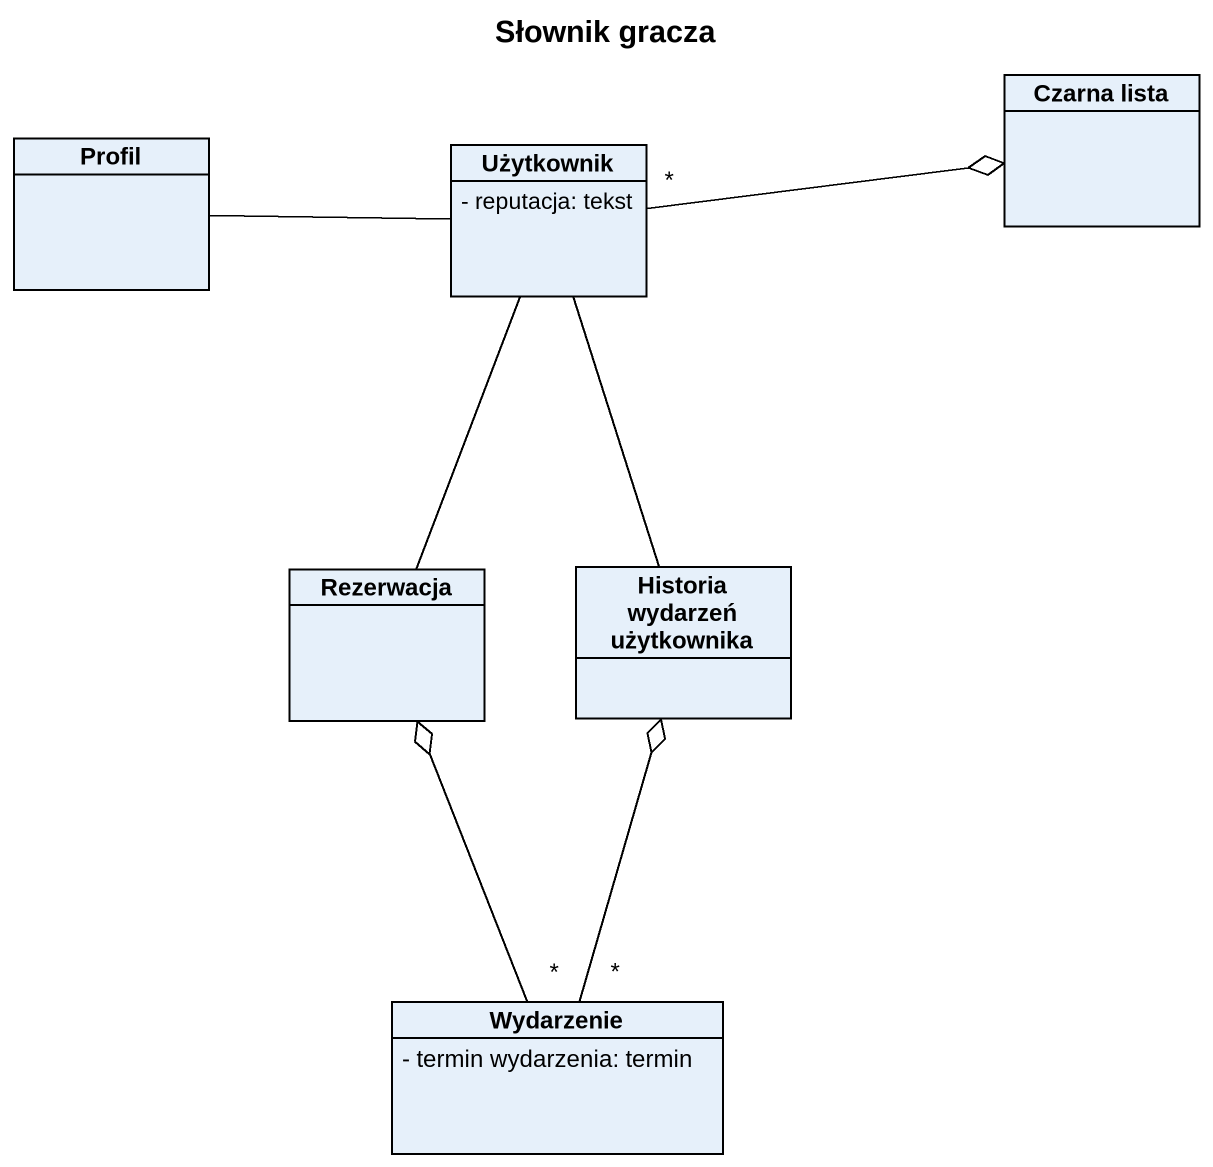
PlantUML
@startuml
title Słownik gracza
hide circle
hide empty members
skinparam classAttributeIconSize 0
class "Czarna lista" as Czarna_lista
class Profil
class Użytkownik {
  - reputacja: tekst
}
class Rezerwacja
class "Historia wydarzeń użytkownika" as Historia_wydarzeń
class Wydarzenie {
  - termin wydarzenia: termin
}
Użytkownik "*" -right-o Czarna_lista
Użytkownik -left- Profil
Użytkownik -- Rezerwacja
Użytkownik -- Historia_wydarzeń
Wydarzenie "*" -up-o Rezerwacja
Wydarzenie "*" -up-o Historia_wydarzeń
@enduml
